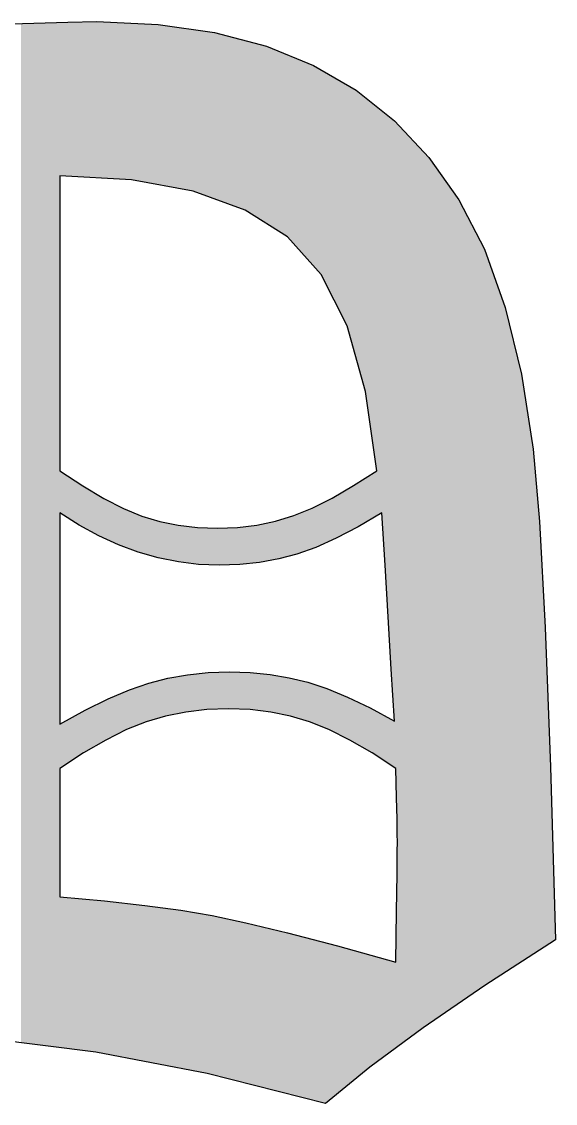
# Model space of a CAD drawing. Extents: x 71.7 to 141.5, y 142.1 to 180.9.
# Drawn here: x 80.27 to 87.07, y 166.09 to 179.85 of the extents above; entities that cross this region are included whole.
import ezdxf

# ---------------------------------------------------------------- set-up
doc = ezdxf.new("R2010")
doc.units = 0
doc.layers.add('SVG8', color=7, linetype='CONTINUOUS')

# ---------------------------------------------------------------- blocks, each defined once
blk = doc.blocks.new('*U2')
at = {"layer": 'SVG8', "color": 7}
for points in [[(80.758, 166.801), (80.279, 179.83), (80.758, 179.844)], [(80.856, 177.884), (80.758, 179.844), (80.856, 179.847)], [(80.758, 177.889), (80.758, 179.844), (80.856, 177.884)], [(81.004, 177.876), (80.856, 179.847), (81.004, 179.849)], [(80.856, 177.884), (80.856, 179.847), (81.004, 177.876)], [(81.004, 177.876), (81.004, 179.849), (81.047, 177.874)], [(81.047, 177.874), (81.004, 179.849), (81.047, 179.849)], [(81.057, 177.873), (81.047, 179.849), (81.057, 179.85)], [(81.047, 177.874), (81.047, 179.849), (81.057, 177.873)], [(81.057, 177.873), (81.057, 179.85), (81.078, 177.872)], [(81.078, 177.872), (81.057, 179.85), (81.078, 179.85)], [(81.216, 177.865), (81.078, 179.85), (81.216, 179.852)], [(81.078, 177.872), (81.078, 179.85), (81.216, 177.865)], [(81.216, 177.865), (81.216, 179.852), (81.227, 177.864)], [(81.227, 177.864), (81.216, 179.852), (81.227, 179.852)], [(81.227, 177.864), (81.227, 179.852), (81.252, 177.863)], [(81.252, 177.863), (81.227, 179.852), (81.252, 179.851)], [(81.252, 177.863), (81.252, 179.851), (81.317, 177.859)], [(81.317, 177.859), (81.252, 179.851), (81.317, 179.848)], [(81.317, 177.859), (81.317, 179.848), (81.326, 177.859)], [(81.326, 177.859), (81.317, 179.848), (81.326, 179.848)], [(81.326, 177.859), (81.326, 179.848), (81.34, 177.858)], [(81.34, 177.858), (81.326, 179.848), (81.34, 179.847)], [(81.34, 177.858), (81.34, 179.847), (81.373, 177.856)], [(81.373, 177.856), (81.34, 179.847), (81.373, 179.846)], [(81.373, 177.856), (81.373, 179.846), (81.502, 177.85)], [(81.502, 177.85), (81.373, 179.846), (81.502, 179.84)], [(80.279, 166.86), (80.26, 179.829), (80.279, 179.83)], [(80.26, 166.862), (80.26, 179.829), (80.279, 166.86)], [(80.279, 166.86), (80.279, 179.83), (80.758, 166.801)], [(81.502, 177.85), (81.502, 179.84), (81.568, 177.846)], [(81.568, 177.846), (81.502, 179.84), (81.568, 179.837)], [(81.568, 177.846), (81.568, 179.837), (81.607, 177.844)], [(81.607, 177.844), (81.568, 179.837), (81.607, 179.835)], [(81.607, 177.844), (81.607, 179.835), (81.644, 177.842)], [(81.644, 177.842), (81.607, 179.835), (81.644, 179.833)], [(81.644, 177.842), (81.644, 179.833), (81.669, 177.841)], [(81.669, 177.841), (81.644, 179.833), (81.669, 179.832)], [(81.669, 177.841), (81.669, 179.832), (81.755, 177.825)], [(81.755, 177.825), (81.669, 179.832), (81.755, 179.828)], [(81.755, 177.825), (81.755, 179.828), (81.8, 177.816)], [(81.8, 177.816), (81.755, 179.828), (81.8, 179.826)], [(81.8, 177.816), (81.8, 179.826), (81.838, 177.809)], [(81.838, 177.809), (81.8, 179.826), (81.838, 179.825)], [(81.838, 177.809), (81.838, 179.825), (81.856, 177.806)], [(81.856, 177.806), (81.838, 179.825), (81.856, 179.824)], [(81.856, 177.806), (81.856, 179.824), (81.891, 177.8)], [(81.891, 177.8), (81.856, 179.824), (81.891, 179.822)], [(81.891, 177.8), (81.891, 179.822), (82.007, 177.778)], [(82.007, 177.778), (81.891, 179.822), (82.007, 179.817)], [(82.007, 177.778), (82.007, 179.817), (82.01, 177.778)], [(82.01, 177.778), (82.007, 179.817), (82.01, 179.817)], [(82.01, 177.778), (82.01, 179.817), (82.028, 177.774)], [(82.028, 177.774), (82.01, 179.817), (82.028, 179.814)], [(82.028, 177.774), (82.028, 179.814), (82.103, 177.76)], [(82.103, 177.76), (82.028, 179.814), (82.103, 179.803)], [(82.103, 177.76), (82.103, 179.803), (82.131, 177.755)], [(82.131, 177.755), (82.103, 179.803), (82.131, 179.799)], [(82.131, 177.755), (82.131, 179.799), (82.264, 177.731)], [(82.264, 177.731), (82.131, 179.799), (82.264, 179.78)], [(82.264, 177.731), (82.264, 179.78), (82.267, 177.73)], [(82.267, 177.73), (82.264, 179.78), (82.267, 179.78)], [(82.267, 177.73), (82.267, 179.78), (82.295, 177.725)], [(82.295, 177.725), (82.267, 179.78), (82.295, 179.775)], [(82.295, 177.725), (82.295, 179.775), (82.361, 177.713)], [(82.361, 177.713), (82.295, 179.775), (82.361, 179.766)], [(82.361, 177.713), (82.361, 179.766), (82.382, 177.709)], [(82.382, 177.709), (82.361, 179.766), (82.382, 179.763)], [(82.382, 177.709), (82.382, 179.763), (82.456, 177.695)], [(82.456, 177.695), (82.382, 179.763), (82.456, 179.752)], [(82.456, 177.695), (82.456, 179.752), (82.51, 177.675)], [(82.51, 177.675), (82.456, 179.752), (82.51, 179.744)], [(82.51, 177.675), (82.51, 179.744), (82.524, 177.67)], [(82.524, 177.67), (82.51, 179.744), (82.524, 179.742)], [(82.524, 177.67), (82.524, 179.742), (82.628, 177.632)], [(82.628, 177.632), (82.524, 179.742), (82.628, 179.727)], [(82.628, 177.632), (82.628, 179.727), (82.631, 177.631)], [(82.631, 177.631), (82.628, 179.727), (82.631, 179.727)], [(82.631, 177.631), (82.631, 179.727), (82.644, 177.626)], [(82.644, 177.626), (82.631, 179.727), (82.644, 179.725)], [(82.644, 177.626), (82.644, 179.725), (82.696, 177.607)], [(82.696, 177.607), (82.644, 179.725), (82.696, 179.717)], [(82.696, 177.607), (82.696, 179.717), (82.727, 177.596)], [(82.727, 177.596), (82.696, 179.717), (82.727, 179.713)], [(82.727, 177.596), (82.727, 179.713), (82.765, 177.582)], [(82.765, 177.582), (82.727, 179.713), (82.765, 179.703)], [(82.765, 177.582), (82.765, 179.703), (82.783, 177.575)], [(82.783, 177.575), (82.765, 179.703), (82.783, 179.698)], [(82.783, 177.575), (82.783, 179.698), (82.906, 177.53)], [(82.906, 177.53), (82.783, 179.698), (82.906, 179.666)], [(82.906, 177.53), (82.906, 179.666), (82.917, 177.526)], [(82.917, 177.526), (82.906, 179.666), (82.917, 179.663)], [(82.917, 177.526), (82.917, 179.663), (83.02, 177.489)], [(83.02, 177.489), (82.917, 179.663), (83.02, 179.636)], [(83.02, 177.489), (83.02, 179.636), (83.047, 177.479)], [(83.047, 177.479), (83.02, 179.636), (83.047, 179.629)], [(83.047, 177.479), (83.047, 179.629), (83.118, 177.452)], [(83.118, 177.452), (83.047, 179.629), (83.118, 179.61)], [(83.118, 177.452), (83.118, 179.61), (83.123, 177.45)], [(83.123, 177.45), (83.118, 179.61), (83.123, 179.608)], [(83.123, 177.45), (83.123, 179.608), (83.179, 177.414)], [(83.179, 177.414), (83.123, 179.608), (83.179, 179.594)], [(83.179, 177.414), (83.179, 179.594), (83.18, 177.413)], [(83.18, 177.413), (83.179, 179.594), (83.18, 179.593)], [(83.18, 177.413), (83.18, 179.593), (83.266, 177.359)], [(83.266, 177.359), (83.18, 179.593), (83.266, 179.571)], [(83.266, 177.359), (83.266, 179.571), (83.3, 177.337)], [(83.3, 177.337), (83.266, 179.571), (83.3, 179.562)], [(83.3, 177.337), (83.3, 179.562), (83.386, 177.283)], [(83.386, 177.283), (83.3, 179.562), (83.386, 179.539)], [(83.386, 177.283), (83.386, 179.539), (83.434, 177.253)], [(83.434, 177.253), (83.386, 179.539), (83.434, 179.52)], [(83.434, 177.253), (83.434, 179.52), (83.442, 177.248)], [(83.442, 177.248), (83.434, 179.52), (83.442, 179.516)], [(83.442, 177.248), (83.442, 179.516), (83.504, 177.208)], [(83.504, 177.208), (83.442, 179.516), (83.504, 179.491)], [(83.504, 177.208), (83.504, 179.491), (83.543, 177.184)], [(83.543, 177.184), (83.504, 179.491), (83.543, 179.475)], [(83.543, 177.184), (83.543, 179.475), (83.655, 177.113)], [(83.655, 177.113), (83.543, 179.475), (83.655, 179.43)], [(83.655, 177.113), (83.655, 179.43), (83.655, 177.113)], [(83.655, 177.113), (83.655, 179.43), (83.655, 179.43)], [(83.655, 177.113), (83.655, 179.43), (83.678, 177.087)], [(83.678, 177.087), (83.655, 179.43), (83.678, 179.42)], [(83.678, 177.087), (83.678, 179.42), (83.694, 177.069)], [(83.694, 177.069), (83.678, 179.42), (83.694, 179.414)], [(83.694, 177.069), (83.694, 179.414), (83.734, 177.025)], [(83.734, 177.025), (83.694, 179.414), (83.734, 179.398)], [(83.734, 177.025), (83.734, 179.398), (83.776, 176.978)], [(83.776, 176.978), (83.734, 179.398), (83.776, 179.381)], [(83.776, 176.978), (83.776, 179.381), (83.913, 176.825)], [(83.913, 176.825), (83.776, 179.381), (83.913, 179.325)], [(83.913, 176.825), (83.913, 179.325), (83.937, 176.799)], [(83.937, 176.799), (83.913, 179.325), (83.937, 179.315)], [(83.937, 176.799), (83.937, 179.315), (83.969, 176.763)], [(83.969, 176.763), (83.937, 179.315), (83.969, 179.302)], [(83.969, 176.763), (83.969, 179.302), (83.985, 176.744)], [(83.985, 176.744), (83.969, 179.302), (83.985, 179.295)], [(83.985, 176.744), (83.985, 179.295), (84.014, 176.712)], [(84.014, 176.712), (83.985, 179.295), (84.014, 179.279)], [(84.014, 176.712), (84.014, 179.279), (84.082, 176.636)], [(84.082, 176.636), (84.014, 179.279), (84.082, 179.239)], [(84.082, 176.636), (84.082, 179.239), (84.138, 176.527)], [(84.138, 176.527), (84.082, 179.239), (84.138, 179.207)], [(84.138, 176.527), (84.138, 179.207), (84.154, 176.495)], [(84.154, 176.495), (84.138, 179.207), (84.154, 179.197)], [(84.154, 176.495), (84.154, 179.197), (84.183, 176.438)], [(84.183, 176.438), (84.154, 179.197), (84.183, 179.18)], [(84.183, 176.438), (84.183, 179.18), (84.223, 176.358)], [(84.223, 176.358), (84.183, 179.18), (84.223, 179.157)], [(84.223, 176.358), (84.223, 179.157), (84.274, 176.259)], [(84.274, 176.259), (84.223, 179.157), (84.274, 179.128)], [(84.274, 176.259), (84.274, 179.128), (84.292, 176.222)], [(84.292, 176.222), (84.274, 179.128), (84.292, 179.117)], [(84.292, 176.222), (84.292, 179.117), (84.414, 175.981)], [(84.414, 175.981), (84.292, 179.117), (84.414, 179.046)], [(84.414, 175.981), (84.414, 179.046), (84.418, 175.967)], [(84.418, 175.967), (84.414, 179.046), (84.418, 179.044)], [(84.418, 175.967), (84.418, 179.044), (84.448, 175.861)], [(84.448, 175.861), (84.418, 179.044), (84.448, 179.026)], [(84.448, 175.861), (84.448, 179.026), (84.497, 175.688)], [(84.497, 175.688), (84.448, 179.026), (84.497, 178.998)], [(84.497, 175.688), (84.497, 178.998), (84.528, 175.581)], [(84.528, 175.581), (84.497, 178.998), (84.528, 178.98)], [(84.528, 175.581), (84.528, 178.98), (84.555, 175.486)], [(84.555, 175.486), (84.528, 178.98), (84.555, 178.958)], [(84.555, 175.486), (84.555, 178.958), (84.65, 175.149)], [(84.65, 175.149), (84.555, 178.958), (84.65, 178.882)], [(84.65, 175.149), (84.65, 178.882), (84.705, 174.755)], [(84.705, 174.755), (84.65, 178.882), (84.705, 178.838)], [(84.705, 174.755), (84.705, 178.838), (84.706, 174.752)], [(84.706, 174.752), (84.705, 178.838), (84.706, 178.838)], [(84.706, 174.752), (84.706, 178.838), (84.732, 174.561)], [(84.732, 174.561), (84.706, 178.838), (84.732, 178.817)], [(84.732, 174.561), (84.732, 178.817), (84.791, 174.139)], [(84.791, 174.139), (84.732, 178.817), (84.791, 178.77)], [(84.791, 173.564), (84.791, 178.77), (84.857, 173.602)], [(84.857, 173.602), (84.791, 178.77), (84.857, 178.717)], [(84.857, 173.602), (84.857, 178.717), (84.897, 172.94)], [(84.897, 172.94), (84.857, 178.717), (84.897, 178.685)], [(84.897, 172.94), (84.897, 178.685), (84.937, 172.279)], [(84.937, 172.279), (84.897, 178.685), (84.937, 178.654)], [(84.937, 172.279), (84.937, 178.654), (84.977, 171.617)], [(84.977, 171.617), (84.937, 178.654), (84.977, 178.622)], [(84.977, 171.617), (84.977, 178.622), (85.017, 170.956)], [(85.017, 170.956), (84.977, 178.622), (85.017, 178.59)], [(85.017, 170.362), (85.017, 178.59), (85.017, 170.362)], [(85.017, 170.362), (85.017, 178.59), (85.017, 178.59)], [(85.017, 170.362), (85.017, 178.59), (85.035, 170.35)], [(85.035, 170.35), (85.017, 178.59), (85.035, 178.57)], [(85.035, 170.35), (85.035, 178.57), (85.044, 169.984)], [(85.044, 169.984), (85.035, 178.57), (85.044, 178.561)], [(85.044, 169.984), (85.044, 178.561), (85.05, 169.706)], [(85.05, 169.706), (85.044, 178.561), (85.05, 178.555)], [(85.05, 169.706), (85.05, 178.555), (85.053, 169.515)], [(85.053, 169.515), (85.05, 178.555), (85.053, 178.551)], [(85.053, 169.515), (85.053, 178.551), (85.055, 169.413)], [(85.055, 169.413), (85.053, 178.551), (85.055, 178.549)], [(85.055, 166.81), (85.055, 178.549), (85.383, 167.052)], [(85.383, 167.052), (85.055, 178.549), (85.383, 178.2)], [(85.383, 167.052), (85.383, 178.2), (85.453, 167.1)], [(85.453, 167.1), (85.383, 178.2), (85.453, 178.125)], [(85.453, 167.1), (85.453, 178.125), (85.836, 167.363)], [(85.836, 167.363), (85.453, 178.125), (85.836, 177.586)], [(85.836, 167.363), (85.836, 177.586), (86.162, 167.587)], [(86.162, 167.587), (85.836, 177.586), (86.162, 176.956)], [(86.162, 167.587), (86.162, 176.956), (86.17, 167.592)], [(86.17, 167.592), (86.162, 176.956), (86.17, 176.936)], [(86.17, 167.592), (86.17, 176.936), (86.429, 167.76)], [(86.429, 167.76), (86.17, 176.936), (86.429, 176.217)], [(86.429, 167.76), (86.429, 176.217), (86.636, 167.894)], [(86.636, 167.894), (86.429, 176.217), (86.636, 175.369)], [(86.636, 167.894), (86.636, 175.369), (86.783, 167.989)], [(86.783, 167.989), (86.636, 175.369), (86.783, 174.413)], [(86.783, 167.989), (86.783, 174.413), (86.863, 168.041)], [(86.863, 168.041), (86.783, 174.413), (86.863, 173.492)], [(80.758, 173.602), (80.758, 174.139), (80.856, 173.54)], [(80.856, 173.54), (80.758, 174.139), (80.856, 174.074)], [(80.856, 173.54), (80.856, 174.074), (81.004, 173.447)], [(81.004, 173.447), (80.856, 174.074), (81.004, 173.975)], [(84.705, 173.514), (84.65, 174.048), (84.705, 174.084)], [(84.705, 173.514), (84.705, 174.084), (84.706, 173.514)], [(84.706, 173.514), (84.705, 174.084), (84.706, 174.084)], [(84.732, 173.53), (84.706, 174.084), (84.732, 174.101)], [(84.706, 173.514), (84.706, 174.084), (84.732, 173.53)], [(84.791, 173.564), (84.732, 174.101), (84.791, 174.139)], [(84.732, 173.53), (84.732, 174.101), (84.791, 173.564)], [(81.004, 173.447), (81.004, 173.975), (81.047, 173.423)], [(81.047, 173.423), (81.004, 173.975), (81.047, 173.946)], [(81.047, 173.423), (81.047, 173.946), (81.057, 173.417)], [(81.057, 173.417), (81.047, 173.946), (81.057, 173.94)], [(81.057, 173.417), (81.057, 173.94), (81.078, 173.406)], [(81.078, 173.406), (81.057, 173.94), (81.078, 173.927)], [(81.078, 173.406), (81.078, 173.927), (81.216, 173.331)], [(81.216, 173.331), (81.078, 173.927), (81.216, 173.845)], [(84.497, 173.397), (84.448, 173.921), (84.497, 173.95)], [(84.528, 173.413), (84.497, 173.95), (84.528, 173.969)], [(84.497, 173.397), (84.497, 173.95), (84.528, 173.413)], [(84.555, 173.427), (84.528, 173.969), (84.555, 173.987)], [(84.528, 173.413), (84.528, 173.969), (84.555, 173.427)], [(84.65, 173.482), (84.555, 173.987), (84.65, 174.048)], [(84.555, 173.427), (84.555, 173.987), (84.65, 173.482)], [(84.65, 173.482), (84.65, 174.048), (84.705, 173.514)], [(81.216, 173.331), (81.216, 173.845), (81.227, 173.325)], [(81.227, 173.325), (81.216, 173.845), (81.227, 173.839)], [(81.227, 173.325), (81.227, 173.839), (81.252, 173.312)], [(81.252, 173.312), (81.227, 173.839), (81.252, 173.824)], [(81.252, 173.312), (81.252, 173.824), (81.317, 173.282)], [(81.317, 173.282), (81.252, 173.824), (81.317, 173.785)], [(84.223, 173.258), (84.183, 173.771), (84.223, 173.791)], [(84.274, 173.281), (84.223, 173.791), (84.274, 173.82)], [(84.223, 173.258), (84.223, 173.791), (84.274, 173.281)], [(84.292, 173.291), (84.274, 173.82), (84.292, 173.831)], [(84.274, 173.281), (84.274, 173.82), (84.292, 173.291)], [(84.414, 173.354), (84.292, 173.831), (84.414, 173.902)], [(84.292, 173.291), (84.292, 173.831), (84.414, 173.354)], [(84.418, 173.356), (84.414, 173.902), (84.418, 173.904)], [(84.414, 173.354), (84.414, 173.902), (84.418, 173.356)], [(84.448, 173.371), (84.418, 173.904), (84.448, 173.921)], [(84.418, 173.356), (84.418, 173.904), (84.448, 173.371)], [(84.448, 173.371), (84.448, 173.921), (84.497, 173.397)], [(81.317, 173.282), (81.317, 173.785), (81.326, 173.278)], [(81.326, 173.278), (81.317, 173.785), (81.326, 173.781)], [(81.326, 173.278), (81.326, 173.781), (81.34, 173.271)], [(81.34, 173.271), (81.326, 173.781), (81.34, 173.773)], [(81.34, 173.271), (81.34, 173.773), (81.373, 173.256)], [(81.373, 173.256), (81.34, 173.773), (81.373, 173.757)], [(81.373, 173.256), (81.373, 173.757), (81.502, 173.197)], [(81.502, 173.197), (81.373, 173.757), (81.502, 173.691)], [(81.502, 173.197), (81.502, 173.691), (81.568, 173.173)], [(81.568, 173.173), (81.502, 173.691), (81.568, 173.658)], [(81.568, 173.173), (81.568, 173.658), (81.607, 173.159)], [(81.607, 173.159), (81.568, 173.658), (81.607, 173.642)], [(83.937, 173.137), (83.913, 173.641), (83.937, 173.651)], [(83.969, 173.149), (83.937, 173.651), (83.969, 173.664)], [(83.937, 173.137), (83.937, 173.651), (83.969, 173.149)], [(83.985, 173.155), (83.969, 173.664), (83.985, 173.672)], [(83.969, 173.149), (83.969, 173.664), (83.985, 173.155)], [(84.014, 173.165), (83.985, 173.672), (84.014, 173.687)], [(83.985, 173.155), (83.985, 173.672), (84.014, 173.165)], [(84.082, 173.196), (84.014, 173.687), (84.082, 173.721)], [(84.014, 173.165), (84.014, 173.687), (84.082, 173.196)], [(84.138, 173.22), (84.082, 173.721), (84.138, 173.749)], [(84.082, 173.196), (84.082, 173.721), (84.138, 173.22)], [(84.154, 173.228), (84.138, 173.749), (84.154, 173.757)], [(84.138, 173.22), (84.138, 173.749), (84.154, 173.228)], [(84.183, 173.241), (84.154, 173.757), (84.183, 173.771)], [(84.154, 173.228), (84.154, 173.757), (84.183, 173.241)], [(84.183, 173.241), (84.183, 173.771), (84.223, 173.258)], [(81.607, 173.159), (81.607, 173.642), (81.644, 173.145)], [(81.644, 173.145), (81.607, 173.642), (81.644, 173.627)], [(81.644, 173.145), (81.644, 173.627), (81.669, 173.136)], [(81.669, 173.136), (81.644, 173.627), (81.669, 173.616)], [(81.669, 173.136), (81.669, 173.616), (81.755, 173.104)], [(81.755, 173.104), (81.669, 173.616), (81.755, 173.581)], [(81.755, 173.104), (81.755, 173.581), (81.8, 173.091)], [(81.8, 173.091), (81.755, 173.581), (81.8, 173.563)], [(81.8, 173.091), (81.8, 173.563), (81.838, 173.08)], [(81.838, 173.08), (81.8, 173.563), (81.838, 173.552)], [(81.838, 173.08), (81.838, 173.552), (81.856, 173.075)], [(81.856, 173.075), (81.838, 173.552), (81.856, 173.546)], [(81.856, 173.075), (81.856, 173.546), (81.891, 173.065)], [(81.891, 173.065), (81.856, 173.546), (81.891, 173.536)], [(81.891, 173.065), (81.891, 173.536), (82.007, 173.032)], [(82.007, 173.032), (81.891, 173.536), (82.007, 173.501)], [(83.655, 173.047), (83.543, 173.509), (83.655, 173.544)], [(83.678, 173.054), (83.655, 173.544), (83.678, 173.551)], [(83.655, 173.047), (83.655, 173.544), (83.655, 173.048)], [(83.655, 173.048), (83.655, 173.544), (83.655, 173.544)], [(83.655, 173.048), (83.655, 173.544), (83.678, 173.054)], [(83.694, 173.058), (83.678, 173.551), (83.694, 173.556)], [(83.678, 173.054), (83.678, 173.551), (83.694, 173.058)], [(83.734, 173.068), (83.694, 173.556), (83.734, 173.568)], [(83.694, 173.058), (83.694, 173.556), (83.734, 173.068)], [(83.776, 173.08), (83.734, 173.568), (83.776, 173.585)], [(83.734, 173.068), (83.734, 173.568), (83.776, 173.08)], [(83.913, 173.129), (83.776, 173.585), (83.913, 173.641)], [(83.776, 173.08), (83.776, 173.585), (83.913, 173.129)], [(83.913, 173.129), (83.913, 173.641), (83.937, 173.137)], [(82.007, 173.032), (82.007, 173.501), (82.01, 173.031)], [(82.01, 173.031), (82.007, 173.501), (82.01, 173.5)], [(82.01, 173.031), (82.01, 173.5), (82.028, 173.028)], [(82.028, 173.028), (82.01, 173.5), (82.028, 173.495)], [(82.028, 173.028), (82.028, 173.495), (82.103, 173.012)], [(82.103, 173.012), (82.028, 173.495), (82.103, 173.479)], [(82.103, 173.012), (82.103, 173.479), (82.131, 173.007)], [(82.131, 173.007), (82.103, 173.479), (82.131, 173.473)], [(82.131, 173.007), (82.131, 173.473), (82.264, 172.98)], [(82.264, 172.98), (82.131, 173.473), (82.264, 173.446)], [(82.264, 172.98), (82.264, 173.446), (82.267, 172.979)], [(82.267, 172.979), (82.264, 173.446), (82.267, 173.446)], [(82.267, 172.979), (82.267, 173.446), (82.295, 172.976)], [(82.295, 172.976), (82.267, 173.446), (82.295, 173.442)], [(82.295, 172.976), (82.295, 173.442), (82.361, 172.968)], [(82.361, 172.968), (82.295, 173.442), (82.361, 173.434)], [(82.361, 172.968), (82.361, 173.434), (82.382, 172.966)], [(82.382, 172.966), (82.361, 173.434), (82.382, 173.432)], [(82.382, 172.966), (82.382, 173.432), (82.456, 172.957)], [(82.456, 172.957), (82.382, 173.432), (82.456, 173.423)], [(82.456, 172.957), (82.456, 173.423), (82.51, 172.95)], [(82.51, 172.95), (82.456, 173.423), (82.51, 173.417)], [(82.51, 172.95), (82.51, 173.417), (82.524, 172.948)], [(82.524, 172.948), (82.51, 173.417), (82.524, 173.416)], [(82.524, 172.948), (82.524, 173.416), (82.628, 172.944)], [(82.628, 172.944), (82.524, 173.416), (82.628, 173.412)], [(82.628, 172.944), (82.628, 173.412), (82.631, 172.944)], [(82.631, 172.944), (82.628, 173.412), (82.631, 173.412)], [(82.631, 172.944), (82.631, 173.412), (82.644, 172.944)], [(82.644, 172.944), (82.631, 173.412), (82.644, 173.411)], [(82.644, 172.944), (82.644, 173.411), (82.696, 172.941)], [(82.696, 172.941), (82.644, 173.411), (82.696, 173.409)], [(82.696, 172.941), (82.696, 173.409), (82.727, 172.94)], [(82.727, 172.94), (82.696, 173.409), (82.727, 173.408)], [(82.727, 172.94), (82.727, 173.408), (82.765, 172.939)], [(82.765, 172.939), (82.727, 173.408), (82.765, 173.407)], [(82.765, 172.939), (82.765, 173.407), (82.783, 172.938)], [(82.783, 172.938), (82.765, 173.407), (82.783, 173.407)], [(82.906, 172.942), (82.783, 173.407), (82.906, 173.412)], [(82.783, 172.938), (82.783, 173.407), (82.906, 172.942)], [(82.917, 172.942), (82.906, 173.412), (82.917, 173.413)], [(82.906, 172.942), (82.906, 173.412), (82.917, 172.942)], [(83.02, 172.946), (82.917, 173.413), (83.02, 173.417)], [(82.917, 172.942), (82.917, 173.413), (83.02, 172.946)], [(83.047, 172.947), (83.02, 173.417), (83.047, 173.42)], [(83.02, 172.946), (83.02, 173.417), (83.047, 172.947)], [(83.118, 172.954), (83.047, 173.42), (83.118, 173.429)], [(83.047, 172.947), (83.047, 173.42), (83.118, 172.954)], [(83.118, 172.954), (83.118, 173.429), (83.123, 172.955)], [(83.123, 172.955), (83.118, 173.429), (83.123, 173.429)], [(83.179, 172.961), (83.123, 173.429), (83.179, 173.436)], [(83.123, 172.955), (83.123, 173.429), (83.179, 172.961)], [(83.179, 172.961), (83.179, 173.436), (83.18, 172.961)], [(83.18, 172.961), (83.179, 173.436), (83.18, 173.436)], [(83.266, 172.97), (83.18, 173.436), (83.266, 173.447)], [(83.18, 172.961), (83.18, 173.436), (83.266, 172.97)], [(83.3, 172.973), (83.266, 173.447), (83.3, 173.454)], [(83.266, 172.97), (83.266, 173.447), (83.3, 172.973)], [(83.386, 172.989), (83.3, 173.454), (83.386, 173.472)], [(83.3, 172.973), (83.3, 173.454), (83.386, 172.989)], [(83.434, 172.998), (83.386, 173.472), (83.434, 173.482)], [(83.386, 172.989), (83.386, 173.472), (83.434, 172.998)], [(83.442, 172.999), (83.434, 173.482), (83.442, 173.484)], [(83.434, 172.998), (83.434, 173.482), (83.442, 172.999)], [(83.504, 173.011), (83.442, 173.484), (83.504, 173.497)], [(83.442, 172.999), (83.442, 173.484), (83.504, 173.011)], [(83.543, 173.018), (83.504, 173.497), (83.543, 173.509)], [(83.504, 173.011), (83.504, 173.497), (83.543, 173.018)], [(83.543, 173.018), (83.543, 173.509), (83.655, 173.047)], [(86.863, 168.041), (86.863, 173.492), (86.937, 168.089)], [(86.937, 168.089), (86.863, 173.492), (86.937, 172.145)], [(86.937, 168.089), (86.937, 172.145), (87.005, 168.132)], [(87.005, 168.132), (86.937, 172.145), (87.005, 170.372)], [(82.007, 170.99), (81.891, 171.439), (82.007, 171.469)], [(82.01, 170.991), (82.007, 171.469), (82.01, 171.47)], [(82.007, 170.99), (82.007, 171.469), (82.01, 170.991)], [(82.028, 170.996), (82.01, 171.47), (82.028, 171.474)], [(82.01, 170.991), (82.01, 171.47), (82.028, 170.996)], [(82.103, 171.019), (82.028, 171.474), (82.103, 171.494)], [(82.028, 170.996), (82.028, 171.474), (82.103, 171.019)], [(82.131, 171.024), (82.103, 171.494), (82.131, 171.501)], [(82.103, 171.019), (82.103, 171.494), (82.131, 171.024)], [(82.264, 171.051), (82.131, 171.501), (82.264, 171.524)], [(82.131, 171.024), (82.131, 171.501), (82.264, 171.051)], [(82.267, 171.051), (82.264, 171.524), (82.267, 171.525)], [(82.264, 171.051), (82.264, 171.524), (82.267, 171.051)], [(82.295, 171.057), (82.267, 171.525), (82.295, 171.53)], [(82.267, 171.051), (82.267, 171.525), (82.295, 171.057)], [(82.361, 171.07), (82.295, 171.53), (82.361, 171.541)], [(82.295, 171.057), (82.295, 171.53), (82.361, 171.07)], [(82.382, 171.073), (82.361, 171.541), (82.382, 171.545)], [(82.361, 171.07), (82.361, 171.541), (82.382, 171.073)], [(82.456, 171.081), (82.382, 171.545), (82.456, 171.553)], [(82.382, 171.073), (82.382, 171.545), (82.456, 171.081)], [(82.51, 171.088), (82.456, 171.553), (82.51, 171.558)], [(82.456, 171.081), (82.456, 171.553), (82.51, 171.088)], [(82.524, 171.089), (82.51, 171.558), (82.524, 171.56)], [(82.51, 171.088), (82.51, 171.558), (82.524, 171.089)], [(82.628, 171.101), (82.524, 171.56), (82.628, 171.57)], [(82.524, 171.089), (82.524, 171.56), (82.628, 171.101)], [(82.628, 171.101), (82.628, 171.57), (82.631, 171.102)], [(82.631, 171.102), (82.628, 171.57), (82.631, 171.57)], [(82.644, 171.102), (82.631, 171.57), (82.644, 171.572)], [(82.631, 171.102), (82.631, 171.57), (82.644, 171.102)], [(82.696, 171.104), (82.644, 171.572), (82.696, 171.573)], [(82.644, 171.102), (82.644, 171.572), (82.696, 171.104)], [(82.727, 171.105), (82.696, 171.573), (82.727, 171.574)], [(82.696, 171.104), (82.696, 171.573), (82.727, 171.105)], [(82.765, 171.107), (82.727, 171.574), (82.765, 171.576)], [(82.727, 171.105), (82.727, 171.574), (82.765, 171.107)], [(82.765, 171.107), (82.765, 171.576), (82.783, 171.107)], [(82.783, 171.107), (82.765, 171.576), (82.783, 171.576)], [(82.906, 171.112), (82.783, 171.576), (82.906, 171.58)], [(82.783, 171.107), (82.783, 171.576), (82.906, 171.112)], [(82.917, 171.111), (82.906, 171.58), (82.917, 171.581)], [(82.906, 171.112), (82.906, 171.58), (82.917, 171.111)], [(82.917, 171.111), (82.917, 171.581), (83.02, 171.108)], [(83.02, 171.108), (82.917, 171.581), (83.02, 171.577)], [(83.02, 171.108), (83.02, 171.577), (83.047, 171.106)], [(83.047, 171.106), (83.02, 171.577), (83.047, 171.576)], [(83.047, 171.106), (83.047, 171.576), (83.118, 171.104)], [(83.118, 171.104), (83.047, 171.576), (83.118, 171.574)], [(83.118, 171.104), (83.118, 171.574), (83.123, 171.104)], [(83.123, 171.104), (83.118, 171.574), (83.123, 171.574)], [(83.123, 171.104), (83.123, 171.574), (83.179, 171.101)], [(83.179, 171.101), (83.123, 171.574), (83.179, 171.572)], [(83.179, 171.101), (83.179, 171.572), (83.18, 171.101)], [(83.18, 171.101), (83.179, 171.572), (83.18, 171.572)], [(83.18, 171.101), (83.18, 171.572), (83.266, 171.091)], [(83.266, 171.091), (83.18, 171.572), (83.266, 171.564)], [(83.266, 171.091), (83.266, 171.564), (83.3, 171.087)], [(83.3, 171.087), (83.266, 171.564), (83.3, 171.561)], [(83.3, 171.087), (83.3, 171.561), (83.386, 171.077)], [(83.386, 171.077), (83.3, 171.561), (83.386, 171.552)], [(83.386, 171.077), (83.386, 171.552), (83.434, 171.071)], [(83.434, 171.071), (83.386, 171.552), (83.434, 171.548)], [(83.434, 171.071), (83.434, 171.548), (83.442, 171.07)], [(83.442, 171.07), (83.434, 171.548), (83.442, 171.546)], [(83.442, 171.07), (83.442, 171.546), (83.504, 171.058)], [(83.504, 171.058), (83.442, 171.546), (83.504, 171.536)], [(83.504, 171.058), (83.504, 171.536), (83.543, 171.05)], [(83.543, 171.05), (83.504, 171.536), (83.543, 171.529)], [(83.543, 171.05), (83.543, 171.529), (83.655, 171.027)], [(83.655, 171.027), (83.543, 171.529), (83.655, 171.51)], [(83.655, 171.027), (83.655, 171.51), (83.655, 171.027)], [(83.655, 171.027), (83.655, 171.51), (83.655, 171.51)], [(83.655, 171.027), (83.655, 171.51), (83.678, 171.022)], [(83.678, 171.022), (83.655, 171.51), (83.678, 171.506)], [(83.678, 171.022), (83.678, 171.506), (83.694, 171.019)], [(83.694, 171.019), (83.678, 171.506), (83.694, 171.502)], [(83.694, 171.019), (83.694, 171.502), (83.734, 171.007)], [(83.734, 171.007), (83.694, 171.502), (83.734, 171.493)], [(83.734, 171.007), (83.734, 171.493), (83.776, 170.994)], [(83.776, 170.994), (83.734, 171.493), (83.776, 171.482)], [(83.776, 170.994), (83.776, 171.482), (83.913, 170.953)], [(83.913, 170.953), (83.776, 171.482), (83.913, 171.449)], [(83.913, 170.953), (83.913, 171.449), (83.937, 170.946)], [(83.937, 170.946), (83.913, 171.449), (83.937, 171.441)], [(81.568, 170.827), (81.502, 171.293), (81.568, 171.321)], [(81.607, 170.846), (81.568, 171.321), (81.607, 171.337)], [(81.568, 170.827), (81.568, 171.321), (81.607, 170.846)], [(81.644, 170.861), (81.607, 171.337), (81.644, 171.353)], [(81.607, 170.846), (81.607, 171.337), (81.644, 170.861)], [(81.669, 170.871), (81.644, 171.353), (81.669, 171.362)], [(81.644, 170.861), (81.644, 171.353), (81.669, 170.871)], [(81.755, 170.906), (81.669, 171.362), (81.755, 171.392)], [(81.669, 170.871), (81.669, 171.362), (81.755, 170.906)], [(81.8, 170.923), (81.755, 171.392), (81.8, 171.408)], [(81.755, 170.906), (81.755, 171.392), (81.8, 170.923)], [(81.838, 170.939), (81.8, 171.408), (81.838, 171.421)], [(81.8, 170.923), (81.8, 171.408), (81.838, 170.939)], [(81.856, 170.946), (81.838, 171.421), (81.856, 171.427)], [(81.838, 170.939), (81.838, 171.421), (81.856, 170.946)], [(81.891, 170.956), (81.856, 171.427), (81.891, 171.439)], [(81.856, 170.946), (81.856, 171.427), (81.891, 170.956)], [(81.891, 170.956), (81.891, 171.439), (82.007, 170.99)], [(83.937, 170.946), (83.937, 171.441), (83.969, 170.933)], [(83.969, 170.933), (83.937, 171.441), (83.969, 171.43)], [(83.969, 170.933), (83.969, 171.43), (83.985, 170.926)], [(83.985, 170.926), (83.969, 171.43), (83.985, 171.425)], [(83.985, 170.926), (83.985, 171.425), (84.014, 170.914)], [(84.014, 170.914), (83.985, 171.425), (84.014, 171.415)], [(84.014, 170.914), (84.014, 171.415), (84.082, 170.887)], [(84.082, 170.887), (84.014, 171.415), (84.082, 171.392)], [(84.082, 170.887), (84.082, 171.392), (84.138, 170.865)], [(84.138, 170.865), (84.082, 171.392), (84.138, 171.374)], [(84.138, 170.865), (84.138, 171.374), (84.154, 170.858)], [(84.154, 170.858), (84.138, 171.374), (84.154, 171.368)], [(84.154, 170.858), (84.154, 171.368), (84.183, 170.846)], [(84.183, 170.846), (84.154, 171.368), (84.183, 171.356)], [(84.183, 170.846), (84.183, 171.356), (84.223, 170.826)], [(84.223, 170.826), (84.183, 171.356), (84.223, 171.34)], [(84.223, 170.826), (84.223, 171.34), (84.274, 170.801)], [(84.274, 170.801), (84.223, 171.34), (84.274, 171.319)], [(84.274, 170.801), (84.274, 171.319), (84.292, 170.792)], [(84.292, 170.792), (84.274, 171.319), (84.292, 171.311)], [(84.292, 170.792), (84.292, 171.311), (84.414, 170.731)], [(84.414, 170.731), (84.292, 171.311), (84.414, 171.261)], [(81.252, 170.662), (81.227, 171.165), (81.252, 171.178)], [(81.317, 170.7), (81.252, 171.178), (81.317, 171.21)], [(81.252, 170.662), (81.252, 171.178), (81.317, 170.7)], [(81.326, 170.706), (81.317, 171.21), (81.326, 171.214)], [(81.317, 170.7), (81.317, 171.21), (81.326, 170.706)], [(81.34, 170.714), (81.326, 171.214), (81.34, 171.221)], [(81.326, 170.706), (81.326, 171.214), (81.34, 170.714)], [(81.373, 170.73), (81.34, 171.221), (81.373, 171.238)], [(81.34, 170.714), (81.34, 171.221), (81.373, 170.73)], [(81.502, 170.795), (81.373, 171.238), (81.502, 171.293)], [(81.373, 170.73), (81.373, 171.238), (81.502, 170.795)], [(81.502, 170.795), (81.502, 171.293), (81.568, 170.827)], [(84.414, 170.731), (84.414, 171.261), (84.418, 170.729)], [(84.418, 170.729), (84.414, 171.261), (84.418, 171.259)], [(84.418, 170.729), (84.418, 171.259), (84.448, 170.714)], [(84.448, 170.714), (84.418, 171.259), (84.448, 171.245)], [(84.448, 170.714), (84.448, 171.245), (84.497, 170.685)], [(84.497, 170.685), (84.448, 171.245), (84.497, 171.222)], [(84.497, 170.685), (84.497, 171.222), (84.528, 170.668)], [(84.528, 170.668), (84.497, 171.222), (84.528, 171.207)], [(84.528, 170.668), (84.528, 171.207), (84.555, 170.652)], [(84.555, 170.652), (84.528, 171.207), (84.555, 171.194)], [(84.555, 170.652), (84.555, 171.194), (84.65, 170.596)], [(84.65, 170.596), (84.555, 171.194), (84.65, 171.148)], [(81.004, 170.513), (80.856, 170.97), (81.004, 171.051)], [(81.047, 170.542), (81.004, 171.051), (81.047, 171.075)], [(81.004, 170.513), (81.004, 171.051), (81.047, 170.542)], [(81.057, 170.549), (81.047, 171.075), (81.057, 171.081)], [(81.047, 170.542), (81.047, 171.075), (81.057, 170.549)], [(81.078, 170.56), (81.057, 171.081), (81.078, 171.092)], [(81.057, 170.549), (81.057, 171.081), (81.078, 170.56)], [(81.216, 170.642), (81.078, 171.092), (81.216, 171.16)], [(81.078, 170.56), (81.078, 171.092), (81.216, 170.642)], [(81.227, 170.648), (81.216, 171.16), (81.227, 171.165)], [(81.216, 170.642), (81.216, 171.16), (81.227, 170.648)], [(81.227, 170.648), (81.227, 171.165), (81.252, 170.662)], [(84.65, 170.596), (84.65, 171.148), (84.705, 170.564)], [(84.705, 170.564), (84.65, 171.148), (84.705, 171.122)], [(84.705, 170.564), (84.705, 171.122), (84.706, 170.564)], [(84.706, 170.564), (84.705, 171.122), (84.706, 171.122)], [(84.706, 170.564), (84.706, 171.122), (84.732, 170.549)], [(84.732, 170.549), (84.706, 171.122), (84.732, 171.108)], [(84.732, 170.549), (84.732, 171.108), (84.791, 170.51)], [(84.791, 170.51), (84.732, 171.108), (84.791, 171.076)], [(84.791, 170.51), (84.791, 171.076), (84.857, 170.467)], [(84.857, 170.467), (84.791, 171.076), (84.857, 171.041)], [(84.857, 170.467), (84.857, 171.041), (84.897, 170.441)], [(84.897, 170.441), (84.857, 171.041), (84.897, 171.02)], [(80.856, 170.415), (80.758, 170.917), (80.856, 170.97)], [(80.758, 170.35), (80.758, 170.917), (80.856, 170.415)], [(80.856, 170.415), (80.856, 170.97), (81.004, 170.513)], [(84.897, 170.441), (84.897, 171.02), (84.937, 170.415)], [(84.937, 170.415), (84.897, 171.02), (84.937, 170.998)], [(84.937, 170.415), (84.937, 170.998), (84.977, 170.388)], [(84.977, 170.388), (84.937, 170.998), (84.977, 170.977)], [(84.977, 170.388), (84.977, 170.977), (85.017, 170.362)], [(85.017, 170.362), (84.977, 170.977), (85.017, 170.956)], [(87.005, 168.132), (87.005, 170.372), (87.066, 168.172)], [(85.055, 166.81), (85.053, 169.299), (85.055, 169.413)], [(85.053, 166.809), (85.05, 169.007), (85.053, 169.299)], [(85.053, 166.809), (85.053, 169.299), (85.055, 166.81)], [(85.05, 166.806), (85.044, 168.537), (85.05, 169.007)], [(85.05, 166.806), (85.05, 169.007), (85.053, 166.809)], [(80.758, 166.801), (80.758, 168.719), (80.856, 166.789)], [(80.856, 166.789), (80.758, 168.719), (80.856, 168.71)], [(80.856, 166.789), (80.856, 168.71), (81.004, 166.77)], [(81.004, 166.77), (80.856, 168.71), (81.004, 168.697)], [(81.004, 166.77), (81.004, 168.697), (81.047, 166.765)], [(81.047, 166.765), (81.004, 168.697), (81.047, 168.693)], [(81.047, 166.765), (81.047, 168.693), (81.057, 166.764)], [(81.057, 166.764), (81.047, 168.693), (81.057, 168.692)], [(81.057, 166.764), (81.057, 168.692), (81.078, 166.761)], [(81.078, 166.761), (81.057, 168.692), (81.078, 168.69)], [(81.078, 166.761), (81.078, 168.69), (81.216, 166.744)], [(81.216, 166.744), (81.078, 168.69), (81.216, 168.678)], [(81.216, 166.744), (81.216, 168.678), (81.227, 166.742)], [(81.227, 166.742), (81.216, 168.678), (81.227, 168.677)], [(81.227, 166.742), (81.227, 168.677), (81.252, 166.737)], [(81.252, 166.737), (81.227, 168.677), (81.252, 168.674)], [(81.252, 166.737), (81.252, 168.674), (81.317, 166.725)], [(81.317, 166.725), (81.252, 168.674), (81.317, 168.669)], [(81.317, 166.725), (81.317, 168.669), (81.326, 166.723)], [(81.326, 166.723), (81.317, 168.669), (81.326, 168.668)], [(81.326, 166.723), (81.326, 168.668), (81.34, 166.72)], [(81.34, 166.72), (81.326, 168.668), (81.34, 168.666)], [(81.34, 166.72), (81.34, 168.666), (81.373, 166.714)], [(81.373, 166.714), (81.34, 168.666), (81.373, 168.662)], [(81.373, 166.714), (81.373, 168.662), (81.502, 166.689)], [(81.502, 166.689), (81.373, 168.662), (81.502, 168.648)], [(81.502, 166.689), (81.502, 168.648), (81.568, 166.677)], [(81.568, 166.677), (81.502, 168.648), (81.568, 168.641)], [(81.568, 166.677), (81.568, 168.641), (81.607, 166.669)], [(81.607, 166.669), (81.568, 168.641), (81.607, 168.636)], [(81.607, 166.669), (81.607, 168.636), (81.644, 166.662)], [(81.644, 166.662), (81.607, 168.636), (81.644, 168.632)], [(81.644, 166.662), (81.644, 168.632), (81.669, 166.657)], [(81.669, 166.657), (81.644, 168.632), (81.669, 168.629)], [(81.669, 166.657), (81.669, 168.629), (81.755, 166.641)], [(81.755, 166.641), (81.669, 168.629), (81.755, 168.62)], [(81.755, 166.641), (81.755, 168.62), (81.8, 166.632)], [(81.8, 166.632), (81.755, 168.62), (81.8, 168.615)], [(81.8, 166.632), (81.8, 168.615), (81.838, 166.625)], [(81.838, 166.625), (81.8, 168.615), (81.838, 168.611)], [(81.838, 166.625), (81.838, 168.611), (81.856, 166.621)], [(81.856, 166.621), (81.838, 168.611), (81.856, 168.608)], [(81.856, 166.621), (81.856, 168.608), (81.891, 166.615)], [(81.891, 166.615), (81.856, 168.608), (81.891, 168.603)], [(81.891, 166.615), (81.891, 168.603), (82.007, 166.592)], [(82.007, 166.592), (81.891, 168.603), (82.007, 168.587)], [(82.007, 166.592), (82.007, 168.587), (82.01, 166.592)], [(82.01, 166.592), (82.007, 168.587), (82.01, 168.587)], [(82.01, 166.592), (82.01, 168.587), (82.028, 166.588)], [(82.028, 166.588), (82.01, 168.587), (82.028, 168.585)], [(82.028, 166.588), (82.028, 168.585), (82.103, 166.574)], [(82.103, 166.574), (82.028, 168.585), (82.103, 168.574)], [(82.103, 166.574), (82.103, 168.574), (82.131, 166.569)], [(82.131, 166.569), (82.103, 168.574), (82.131, 168.571)], [(82.131, 166.569), (82.131, 168.571), (82.264, 166.543)], [(82.264, 166.543), (82.131, 168.571), (82.264, 168.552)], [(82.264, 166.543), (82.264, 168.552), (82.267, 166.543)], [(82.267, 166.543), (82.264, 168.552), (82.267, 168.552)], [(82.267, 166.543), (82.267, 168.552), (82.295, 166.537)], [(82.295, 166.537), (82.267, 168.552), (82.295, 168.548)], [(82.295, 166.537), (82.295, 168.548), (82.361, 166.525)], [(82.361, 166.525), (82.295, 168.548), (82.361, 168.537)], [(82.361, 166.525), (82.361, 168.537), (82.382, 166.521)], [(82.382, 166.521), (82.361, 168.537), (82.382, 168.533)], [(82.382, 166.521), (82.382, 168.533), (82.456, 166.506)], [(82.456, 166.506), (82.382, 168.533), (82.456, 168.521)], [(82.456, 166.506), (82.456, 168.521), (82.51, 166.496)], [(82.51, 166.496), (82.456, 168.521), (82.51, 168.512)], [(82.51, 166.496), (82.51, 168.512), (82.524, 166.493)], [(82.524, 166.493), (82.51, 168.512), (82.524, 168.509)], [(82.524, 166.493), (82.524, 168.509), (82.628, 166.473)], [(82.628, 166.473), (82.524, 168.509), (82.628, 168.492)], [(82.628, 166.473), (82.628, 168.492), (82.631, 166.473)], [(82.631, 166.473), (82.628, 168.492), (82.631, 168.491)], [(82.631, 166.473), (82.631, 168.491), (82.644, 166.469)], [(82.644, 166.469), (82.631, 168.491), (82.644, 168.489)], [(82.644, 166.469), (82.644, 168.489), (82.696, 166.456)], [(82.696, 166.456), (82.644, 168.489), (82.696, 168.48)], [(82.696, 166.456), (82.696, 168.48), (82.727, 166.448)], [(82.727, 166.448), (82.696, 168.48), (82.727, 168.474)], [(82.727, 166.448), (82.727, 168.474), (82.765, 166.439)], [(82.765, 166.439), (82.727, 168.474), (82.765, 168.466)], [(82.765, 166.439), (82.765, 168.466), (82.783, 166.434)], [(82.783, 166.434), (82.765, 168.466), (82.783, 168.462)], [(82.783, 166.434), (82.783, 168.462), (82.906, 166.403)], [(82.906, 166.403), (82.783, 168.462), (82.906, 168.436)], [(82.906, 166.403), (82.906, 168.436), (82.917, 166.401)], [(82.917, 166.401), (82.906, 168.436), (82.917, 168.434)], [(82.917, 166.401), (82.917, 168.434), (83.02, 166.375)], [(83.02, 166.375), (82.917, 168.434), (83.02, 168.412)], [(85.044, 166.802), (85.035, 167.889), (85.044, 168.537)], [(85.044, 166.802), (85.044, 168.537), (85.05, 166.806)], [(83.02, 166.375), (83.02, 168.412), (83.047, 166.368)], [(83.047, 166.368), (83.02, 168.412), (83.047, 168.406)], [(83.047, 166.368), (83.047, 168.406), (83.118, 166.35)], [(83.118, 166.35), (83.047, 168.406), (83.118, 168.391)], [(83.118, 166.35), (83.118, 168.391), (83.123, 166.349)], [(83.123, 166.349), (83.118, 168.391), (83.123, 168.39)], [(83.123, 166.349), (83.123, 168.39), (83.179, 166.334)], [(83.179, 166.334), (83.123, 168.39), (83.179, 168.376)], [(83.179, 166.334), (83.179, 168.376), (83.18, 166.334)], [(83.18, 166.334), (83.179, 168.376), (83.18, 168.376)], [(83.18, 166.334), (83.18, 168.376), (83.266, 166.312)], [(83.266, 166.312), (83.18, 168.376), (83.266, 168.355)], [(83.266, 166.312), (83.266, 168.355), (83.3, 166.304)], [(83.3, 166.304), (83.266, 168.355), (83.3, 168.347)], [(83.3, 166.304), (83.3, 168.347), (83.386, 166.282)], [(83.386, 166.282), (83.3, 168.347), (83.386, 168.326)], [(83.386, 166.282), (83.386, 168.326), (83.434, 166.27)], [(83.434, 166.27), (83.386, 168.326), (83.434, 168.315)], [(83.434, 166.27), (83.434, 168.315), (83.442, 166.268)], [(83.442, 166.268), (83.434, 168.315), (83.442, 168.313)], [(83.442, 166.268), (83.442, 168.313), (83.504, 166.252)], [(83.504, 166.252), (83.442, 168.313), (83.504, 168.298)], [(83.504, 166.252), (83.504, 168.298), (83.543, 166.242)], [(83.543, 166.242), (83.504, 168.298), (83.543, 168.288)], [(83.543, 166.242), (83.543, 168.288), (83.655, 166.214)], [(83.655, 166.214), (83.543, 168.288), (83.655, 168.261)], [(83.655, 166.214), (83.655, 168.261), (83.655, 166.214)], [(83.655, 166.214), (83.655, 168.261), (83.655, 168.261)], [(83.655, 166.214), (83.655, 168.261), (83.678, 166.208)], [(83.678, 166.208), (83.655, 168.261), (83.678, 168.255)], [(83.678, 166.208), (83.678, 168.255), (83.694, 166.204)], [(83.694, 166.204), (83.678, 168.255), (83.694, 168.251)], [(83.694, 166.204), (83.694, 168.251), (83.734, 166.194)], [(83.734, 166.194), (83.694, 168.251), (83.734, 168.241)], [(83.734, 166.194), (83.734, 168.241), (83.776, 166.184)], [(83.776, 166.184), (83.734, 168.241), (83.776, 168.23)], [(83.776, 166.184), (83.776, 168.23), (83.913, 166.149)], [(83.913, 166.149), (83.776, 168.23), (83.913, 168.194)], [(83.913, 166.149), (83.913, 168.194), (83.937, 166.143)], [(83.937, 166.143), (83.913, 168.194), (83.937, 168.188)], [(83.937, 166.143), (83.937, 168.188), (83.969, 166.135)], [(83.969, 166.135), (83.937, 168.188), (83.969, 168.179)], [(83.969, 166.135), (83.969, 168.179), (83.985, 166.131)], [(83.985, 166.131), (83.969, 168.179), (83.985, 168.175)], [(83.985, 166.131), (83.985, 168.175), (84.014, 166.124)], [(84.014, 166.124), (83.985, 168.175), (84.014, 168.167)], [(84.014, 166.124), (84.014, 168.167), (84.082, 166.106)], [(84.082, 166.106), (84.014, 168.167), (84.082, 168.149)], [(84.082, 166.106), (84.082, 168.149), (84.138, 166.092)], [(84.138, 166.092), (84.082, 168.149), (84.138, 168.135)], [(84.138, 166.092), (84.138, 168.135), (84.154, 166.105)], [(84.154, 166.105), (84.138, 168.135), (84.154, 168.131)], [(84.154, 166.105), (84.154, 168.131), (84.183, 166.129)], [(84.183, 166.129), (84.154, 168.131), (84.183, 168.123)], [(84.183, 166.129), (84.183, 168.123), (84.223, 166.161)], [(84.223, 166.161), (84.183, 168.123), (84.223, 168.113)], [(84.223, 166.161), (84.223, 168.113), (84.274, 166.202)], [(84.274, 166.202), (84.223, 168.113), (84.274, 168.099)], [(84.274, 166.202), (84.274, 168.099), (84.292, 166.217)], [(84.292, 166.217), (84.274, 168.099), (84.292, 168.094)], [(84.292, 166.217), (84.292, 168.094), (84.414, 166.316)], [(84.414, 166.316), (84.292, 168.094), (84.414, 168.061)], [(84.414, 166.316), (84.414, 168.061), (84.418, 166.319)], [(84.418, 166.319), (84.414, 168.061), (84.418, 168.06)], [(84.418, 166.319), (84.418, 168.06), (84.448, 166.344)], [(84.448, 166.344), (84.418, 168.06), (84.448, 168.051)], [(84.448, 166.344), (84.448, 168.051), (84.497, 166.383)], [(84.497, 166.383), (84.448, 168.051), (84.497, 168.038)], [(84.497, 166.383), (84.497, 168.038), (84.528, 166.408)], [(84.528, 166.408), (84.497, 168.038), (84.528, 168.029)], [(84.528, 166.408), (84.528, 168.029), (84.555, 166.43)], [(84.555, 166.43), (84.528, 168.029), (84.555, 168.022)], [(84.555, 166.43), (84.555, 168.022), (84.65, 166.507)], [(84.65, 166.507), (84.555, 168.022), (84.65, 167.996)], [(84.65, 166.507), (84.65, 167.996), (84.705, 166.552)], [(84.705, 166.552), (84.65, 167.996), (84.705, 167.98)], [(84.705, 166.552), (84.705, 167.98), (84.706, 166.552)], [(84.706, 166.552), (84.705, 167.98), (84.706, 167.98)], [(84.706, 166.552), (84.706, 167.98), (84.732, 166.572)], [(84.732, 166.572), (84.706, 167.98), (84.732, 167.973)], [(84.732, 166.572), (84.732, 167.973), (84.791, 166.615)], [(84.791, 166.615), (84.732, 167.973), (84.791, 167.957)], [(84.791, 166.615), (84.791, 167.957), (84.857, 166.664)], [(84.857, 166.664), (84.791, 167.957), (84.857, 167.938)], [(84.857, 166.664), (84.857, 167.938), (84.897, 166.693)], [(84.897, 166.693), (84.857, 167.938), (84.897, 167.927)], [(84.897, 166.693), (84.897, 167.927), (84.937, 166.723)], [(84.937, 166.723), (84.897, 167.927), (84.937, 167.916)], [(84.937, 166.723), (84.937, 167.916), (84.977, 166.752)], [(84.977, 166.752), (84.937, 167.916), (84.977, 167.905)], [(84.977, 166.752), (84.977, 167.905), (85.017, 166.782)], [(85.017, 166.782), (84.977, 167.905), (85.017, 167.894)], [(85.017, 166.782), (85.017, 167.894), (85.017, 166.782)], [(85.017, 166.782), (85.017, 167.894), (85.017, 167.894)], [(85.017, 166.782), (85.017, 167.894), (85.035, 166.795)], [(85.035, 166.795), (85.017, 167.894), (85.035, 167.889)], [(85.035, 166.795), (85.035, 167.889), (85.044, 166.802)]]:
    blk.add_solid(points, dxfattribs=at)
blk = doc.blocks.new('BLOCK_2')
at = {"layer": 'SVG8'}
for points in [[(79.498, 179.803), (80.279, 179.83), (80.856, 179.847), (81.227, 179.852), (82.007, 179.817), (82.727, 179.713), (83.386, 179.539), (83.985, 179.295), (84.528, 178.98), (85.017, 178.59), (85.453, 178.125), (85.836, 177.586), (86.162, 176.956), (86.429, 176.217), (86.636, 175.369), (86.783, 174.413), (86.863, 173.492), (86.937, 172.145), (87.005, 170.372), (87.066, 168.172), (86.17, 167.592), (85.383, 167.052), (84.705, 166.552), (84.138, 166.092), (82.631, 166.473), (81.216, 166.744), (79.893, 166.907)], [(80.758, 174.139), (81.047, 173.946), (81.317, 173.785), (81.568, 173.658), (81.8, 173.563), (82.028, 173.495), (82.264, 173.446), (82.51, 173.417), (82.765, 173.407), (83.02, 173.417), (83.266, 173.447), (83.504, 173.497), (83.734, 173.568), (83.969, 173.664), (84.223, 173.791), (84.497, 173.95), (84.791, 174.139), (84.65, 175.149), (84.414, 175.981), (84.082, 176.636), (83.655, 177.113), (83.118, 177.452), (82.456, 177.695), (81.669, 177.841), (80.758, 177.889), (80.758, 176.952), (80.758, 176.014), (80.758, 175.077), (80.758, 174.139), (80.758, 174.139)], [(80.758, 170.917), (81.078, 171.092), (81.373, 171.238), (81.644, 171.353), (81.891, 171.439), (82.131, 171.501), (82.382, 171.545), (82.644, 171.572), (82.917, 171.581), (83.18, 171.572), (83.434, 171.548), (83.678, 171.506), (83.913, 171.449), (84.154, 171.368), (84.418, 171.259), (84.706, 171.122), (85.017, 170.956), (84.977, 171.617), (84.937, 172.279), (84.897, 172.94), (84.857, 173.602), (84.555, 173.427), (84.274, 173.281), (84.014, 173.165), (83.776, 173.08), (83.543, 173.018), (83.3, 172.973), (83.047, 172.947), (82.783, 172.938), (82.524, 172.948), (82.267, 172.979), (82.01, 173.031), (81.755, 173.104), (81.502, 173.197), (81.252, 173.312), (81.004, 173.447), (80.758, 173.602), (80.758, 172.931), (80.758, 172.259), (80.758, 171.588), (80.758, 170.917), (80.758, 170.917)], [(80.758, 168.719), (81.326, 168.668), (81.838, 168.611), (82.295, 168.548), (82.696, 168.48), (83.123, 168.39), (83.655, 168.261), (84.292, 168.094), (85.035, 167.889), (85.044, 168.537), (85.05, 169.007), (85.053, 169.299), (85.055, 169.413), (85.053, 169.515), (85.05, 169.706), (85.044, 169.984), (85.035, 170.35), (84.732, 170.549), (84.448, 170.714), (84.183, 170.846), (83.937, 170.946), (83.694, 171.019), (83.442, 171.07), (83.179, 171.101), (82.906, 171.112), (82.628, 171.101), (82.361, 171.07), (82.103, 171.019), (81.856, 170.946), (81.607, 170.846), (81.34, 170.714), (81.057, 170.549), (80.758, 170.35), (80.758, 169.942), (80.758, 169.535), (80.758, 169.127), (80.758, 168.719), (80.758, 168.719)]]:
    blk.add_lwpolyline(points, dxfattribs=at)
at = {"layer": 'SVG8', "color": 7}
blk.add_blockref('*U2', (0, 0), dxfattribs=at)

msp = doc.modelspace()

# ---------------------------------------------------------------- block references
at = {"layer": 'SVG8'}
msp.add_blockref('BLOCK_2', (0, 0), dxfattribs=at)

doc.saveas('drawing.dxf')
